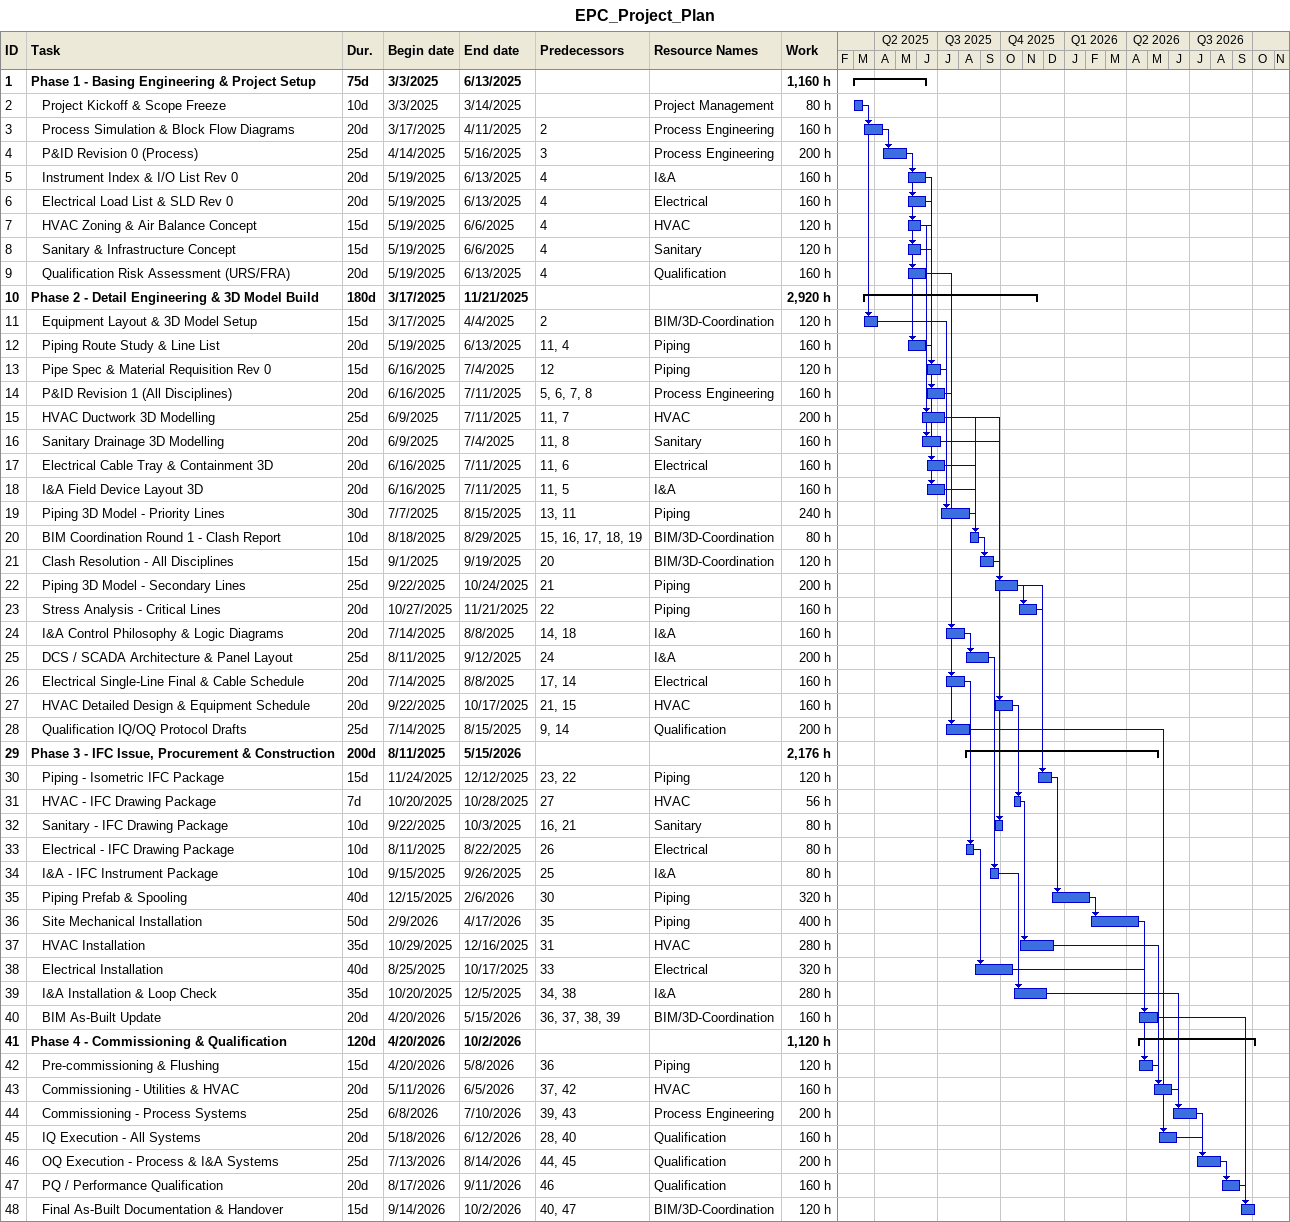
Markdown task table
EPC_Project_Plan

| ID | Level | Task | Duration | Start | Finish | Predecessors | Resources | Work (h) |
|---|---|---|---|---|---|---|---|---|
| 1 | 1 | **Phase 1 - Basing Engineering & Project Setup** | 75d | 2025-03-03 | 2025-06-13 |  |  | 1160 |
| 2 | 2 | Project Kickoff & Scope Freeze | 10d | 2025-03-03 | 2025-03-14 |  | Project Management | 80 |
| 3 | 2 | Process Simulation & Block Flow Diagrams | 20d | 2025-03-17 | 2025-04-11 | 2 | Process Engineering | 160 |
| 4 | 2 | P&ID Revision 0 (Process) | 25d | 2025-04-14 | 2025-05-16 | 3 | Process Engineering | 200 |
| 5 | 2 | Instrument Index & I/O List Rev 0 | 20d | 2025-05-19 | 2025-06-13 | 4 | I&A | 160 |
| 6 | 2 | Electrical Load List & SLD Rev 0 | 20d | 2025-05-19 | 2025-06-13 | 4 | Electrical | 160 |
| 7 | 2 | HVAC Zoning & Air Balance Concept | 15d | 2025-05-19 | 2025-06-06 | 4 | HVAC | 120 |
| 8 | 2 | Sanitary & Infrastructure Concept | 15d | 2025-05-19 | 2025-06-06 | 4 | Sanitary | 120 |
| 9 | 2 | Qualification Risk Assessment (URS/FRA) | 20d | 2025-05-19 | 2025-06-13 | 4 | Qualification | 160 |
| 10 | 1 | **Phase 2 - Detail Engineering & 3D Model Build** | 180d | 2025-03-17 | 2025-11-21 |  |  | 2920 |
| 11 | 2 | Equipment Layout & 3D Model Setup | 15d | 2025-03-17 | 2025-04-04 | 2 | BIM/3D-Coordination | 120 |
| 12 | 2 | Piping Route Study & Line List | 20d | 2025-05-19 | 2025-06-13 | 11, 4 | Piping | 160 |
| 13 | 2 | Pipe Spec & Material Requisition Rev 0 | 15d | 2025-06-16 | 2025-07-04 | 12 | Piping | 120 |
| 14 | 2 | P&ID Revision 1 (All Disciplines) | 20d | 2025-06-16 | 2025-07-11 | 5, 6, 7, 8 | Process Engineering | 160 |
| 15 | 2 | HVAC Ductwork 3D Modelling | 25d | 2025-06-09 | 2025-07-11 | 11, 7 | HVAC | 200 |
| 16 | 2 | Sanitary Drainage 3D Modelling | 20d | 2025-06-09 | 2025-07-04 | 11, 8 | Sanitary | 160 |
| 17 | 2 | Electrical Cable Tray & Containment 3D | 20d | 2025-06-16 | 2025-07-11 | 11, 6 | Electrical | 160 |
| 18 | 2 | I&A Field Device Layout 3D | 20d | 2025-06-16 | 2025-07-11 | 11, 5 | I&A | 160 |
| 19 | 2 | Piping 3D Model - Priority Lines | 30d | 2025-07-07 | 2025-08-15 | 13, 11 | Piping | 240 |
| 20 | 2 | BIM Coordination Round 1 - Clash Report | 10d | 2025-08-18 | 2025-08-29 | 15, 16, 17, 18, 19 | BIM/3D-Coordination | 80 |
| 21 | 2 | Clash Resolution - All Disciplines | 15d | 2025-09-01 | 2025-09-19 | 20 | BIM/3D-Coordination | 120 |
| 22 | 2 | Piping 3D Model - Secondary Lines | 25d | 2025-09-22 | 2025-10-24 | 21 | Piping | 200 |
| 23 | 2 | Stress Analysis - Critical Lines | 20d | 2025-10-27 | 2025-11-21 | 22 | Piping | 160 |
| 24 | 2 | I&A Control Philosophy & Logic Diagrams | 20d | 2025-07-14 | 2025-08-08 | 14, 18 | I&A | 160 |
| 25 | 2 | DCS / SCADA Architecture & Panel Layout | 25d | 2025-08-11 | 2025-09-12 | 24 | I&A | 200 |
| 26 | 2 | Electrical Single-Line Final & Cable Schedule | 20d | 2025-07-14 | 2025-08-08 | 17, 14 | Electrical | 160 |
| 27 | 2 | HVAC Detailed Design & Equipment Schedule | 20d | 2025-09-22 | 2025-10-17 | 21, 15 | HVAC | 160 |
| 28 | 2 | Qualification IQ/OQ Protocol Drafts | 25d | 2025-07-14 | 2025-08-15 | 9, 14 | Qualification | 200 |
| 29 | 1 | **Phase 3 - IFC Issue, Procurement & Construction** | 200d | 2025-08-11 | 2026-05-15 |  |  | 2176 |
| 30 | 2 | Piping - Isometric IFC Package | 15d | 2025-11-24 | 2025-12-12 | 23, 22 | Piping | 120 |
| 31 | 2 | HVAC - IFC Drawing Package | 7d | 2025-10-20 | 2025-10-28 | 27 | HVAC | 56 |
| 32 | 2 | Sanitary - IFC Drawing Package | 10d | 2025-09-22 | 2025-10-03 | 16, 21 | Sanitary | 80 |
| 33 | 2 | Electrical - IFC Drawing Package | 10d | 2025-08-11 | 2025-08-22 | 26 | Electrical | 80 |
| 34 | 2 | I&A - IFC Instrument Package | 10d | 2025-09-15 | 2025-09-26 | 25 | I&A | 80 |
| 35 | 2 | Piping Prefab & Spooling | 40d | 2025-12-15 | 2026-02-06 | 30 | Piping | 320 |
| 36 | 2 | Site Mechanical Installation | 50d | 2026-02-09 | 2026-04-17 | 35 | Piping | 400 |
| 37 | 2 | HVAC Installation | 35d | 2025-10-29 | 2025-12-16 | 31 | HVAC | 280 |
| 38 | 2 | Electrical Installation | 40d | 2025-08-25 | 2025-10-17 | 33 | Electrical | 320 |
| 39 | 2 | I&A Installation & Loop Check | 35d | 2025-10-20 | 2025-12-05 | 34, 38 | I&A | 280 |
| 40 | 2 | BIM As-Built Update | 20d | 2026-04-20 | 2026-05-15 | 36, 37, 38, 39 | BIM/3D-Coordination | 160 |
| 41 | 1 | **Phase 4 - Commissioning & Qualification** | 120d | 2026-04-20 | 2026-10-02 |  |  | 1120 |
| 42 | 2 | Pre-commissioning & Flushing | 15d | 2026-04-20 | 2026-05-08 | 36 | Piping | 120 |
| 43 | 2 | Commissioning - Utilities & HVAC | 20d | 2026-05-11 | 2026-06-05 | 37, 42 | HVAC | 160 |
| 44 | 2 | Commissioning - Process Systems | 25d | 2026-06-08 | 2026-07-10 | 39, 43 | Process Engineering | 200 |
| 45 | 2 | IQ Execution - All Systems | 20d | 2026-05-18 | 2026-06-12 | 28, 40 | Qualification | 160 |
| 46 | 2 | OQ Execution - Process & I&A Systems | 25d | 2026-07-13 | 2026-08-14 | 44, 45 | Qualification | 200 |
| 47 | 2 | PQ / Performance Qualification | 20d | 2026-08-17 | 2026-09-11 | 46 | Qualification | 160 |
| 48 | 2 | Final As-Built Documentation & Handover | 15d | 2026-09-14 | 2026-10-02 | 40, 47 | BIM/3D-Coordination | 120 |
